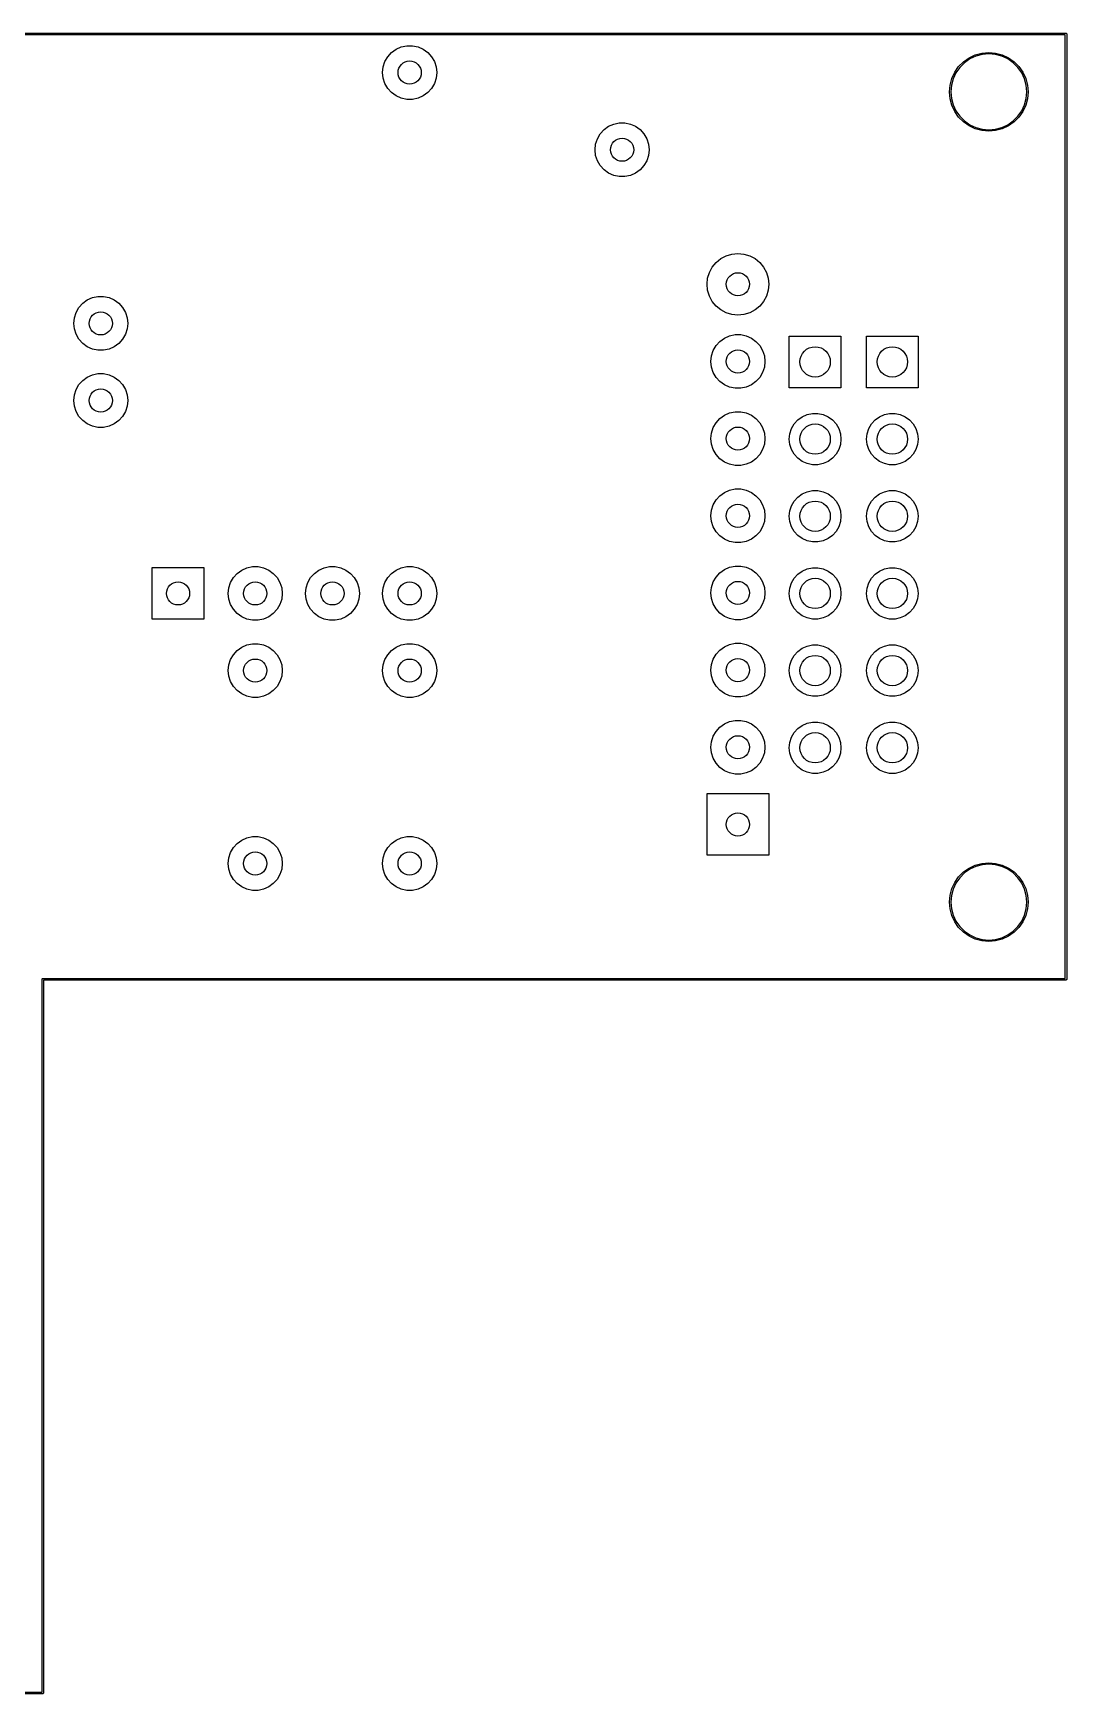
# Model space of a CAD drawing. Extents: x 118.1 to 188.6, y -116.2 to -61.6.
# Drawn here: x 154.6 to 188.6, y -116.2 to -61.6 of the extents above; entities that cross this region are included whole.
import ezdxf

# ---------------------------------------------------------------- set-up
doc = ezdxf.new("R2010")
doc.units = 0
doc.layers.add('BLACK', color=7, linetype='CONTINUOUS')

msp = doc.modelspace()

# ---------------------------------------------------------------- linework, layer by layer
at = {"layer": 'BLACK', "linetype": 'CONTINUOUS'}
for p, q in [((118.1075, -61.57), (188.5925, -61.57)), ((188.5675, -61.62), (118.1325, -61.62)), ((188.5675, -92.685), (188.5675, -61.62)), ((188.5925, -61.57), (188.602067, -61.571903)), ((188.602067, -61.571903), (188.615597, -61.585433)), ((188.615597, -61.585433), (188.6175, -61.595)), ((188.6175, -61.595), (188.6175, -92.71)), ((166.283284, -62.342459), (166.407643, -62.204344)), ((166.407643, -62.204344), (166.558, -62.095103)), ((166.558, -62.095103), (166.727784, -62.019511)), ((166.727784, -62.019511), (166.909574, -61.98087)), ((166.909574, -61.98087), (167.095426, -61.98087)), ((167.095426, -61.98087), (167.277216, -62.019511)), ((167.277216, -62.019511), (167.447, -62.095103)), ((167.447, -62.095103), (167.597357, -62.204344)), ((167.597357, -62.204344), (167.721716, -62.342459)), ((185.405, -62.378497), (185.609584, -62.283098)), ((185.609584, -62.283098), (185.827626, -62.224674)), ((185.835482, -62.269231), (185.625058, -62.325614)), ((185.827626, -62.224674), (186.0525, -62.205)), ((186.0525, -62.250244), (185.835482, -62.269231)), ((186.0525, -62.205), (186.277374, -62.224674)), ((186.269518, -62.269231), (186.0525, -62.250244)), ((186.479942, -62.325614), (186.269518, -62.269231)), ((186.277374, -62.224674), (186.495416, -62.283098)), ((186.495416, -62.283098), (186.7, -62.378497)), ((166.1135, -62.865), (166.132927, -62.680167)), ((166.132927, -62.680167), (166.190358, -62.503411)), ((166.190358, -62.503411), (166.283284, -62.342459)), ((167.721716, -62.342459), (167.814642, -62.503411)), ((167.814642, -62.503411), (167.872073, -62.680167)), ((167.872073, -62.680167), (167.8915, -62.865)), ((184.835598, -63.057084), (184.930997, -62.8525)), ((184.930997, -62.8525), (185.060472, -62.66759)), ((185.095131, -62.696672), (184.97018, -62.875122)), ((185.060472, -62.66759), (185.22009, -62.507972)), ((185.249172, -62.542631), (185.095131, -62.696672)), ((185.22009, -62.507972), (185.405, -62.378497)), ((185.427622, -62.41768), (185.249172, -62.542631)), ((185.625058, -62.325614), (185.427622, -62.41768)), ((186.677378, -62.41768), (186.479942, -62.325614)), ((186.855828, -62.542631), (186.677378, -62.41768)), ((186.7, -62.378497), (186.88491, -62.507972)), ((187.009869, -62.696672), (186.855828, -62.542631)), ((186.88491, -62.507972), (187.044528, -62.66759)), ((187.13482, -62.875122), (187.009869, -62.696672)), ((187.044528, -62.66759), (187.174003, -62.8525)), ((187.174003, -62.8525), (187.269402, -63.057084)), ((166.132927, -63.049833), (166.1135, -62.865)), ((166.190358, -63.226589), (166.132927, -63.049833)), ((166.283284, -63.387541), (166.190358, -63.226589)), ((166.407643, -63.525656), (166.283284, -63.387541)), ((167.721716, -63.387541), (167.597357, -63.525656)), ((167.814642, -63.226589), (167.721716, -63.387541)), ((167.872073, -63.049833), (167.814642, -63.226589)), ((167.8915, -62.865), (167.872073, -63.049833)), ((184.7575, -63.5), (184.777174, -63.275126)), ((184.777174, -63.275126), (184.835598, -63.057084)), ((184.821731, -63.282982), (184.802744, -63.5)), ((184.878114, -63.072558), (184.821731, -63.282982)), ((184.97018, -62.875122), (184.878114, -63.072558)), ((187.226886, -63.072558), (187.13482, -62.875122)), ((187.283269, -63.282982), (187.226886, -63.072558)), ((187.269402, -63.057084), (187.327826, -63.275126)), ((187.302256, -63.5), (187.283269, -63.282982)), ((187.327826, -63.275126), (187.3475, -63.5)), ((166.558, -63.634897), (166.407643, -63.525656)), ((166.727784, -63.710489), (166.558, -63.634897)), ((166.909574, -63.74913), (166.727784, -63.710489)), ((167.095426, -63.74913), (166.909574, -63.74913)), ((167.277216, -63.710489), (167.095426, -63.74913)), ((167.447, -63.634897), (167.277216, -63.710489)), ((167.597357, -63.525656), (167.447, -63.634897)), ((184.777174, -63.724874), (184.7575, -63.5)), ((184.835598, -63.942916), (184.777174, -63.724874)), ((184.802744, -63.5), (184.821731, -63.717018)), ((184.821731, -63.717018), (184.878114, -63.927442)), ((184.930997, -64.1475), (184.835598, -63.942916)), ((184.878114, -63.927442), (184.97018, -64.124878)), ((187.13482, -64.124878), (187.226886, -63.927442)), ((187.269402, -63.942916), (187.174003, -64.1475)), ((187.226886, -63.927442), (187.283269, -63.717018)), ((187.327826, -63.724874), (187.269402, -63.942916)), ((187.283269, -63.717018), (187.302256, -63.5)), ((187.3475, -63.5), (187.327826, -63.724874)), ((185.060472, -64.33241), (184.930997, -64.1475)), ((184.97018, -64.124878), (185.095131, -64.303328)), ((185.22009, -64.492028), (185.060472, -64.33241)), ((185.095131, -64.303328), (185.249172, -64.457369)), ((185.405, -64.621503), (185.22009, -64.492028)), ((185.249172, -64.457369), (185.427622, -64.58232)), ((186.677378, -64.58232), (186.855828, -64.457369)), ((186.88491, -64.492028), (186.7, -64.621503)), ((186.855828, -64.457369), (187.009869, -64.303328)), ((187.044528, -64.33241), (186.88491, -64.492028)), ((187.009869, -64.303328), (187.13482, -64.124878)), ((187.174003, -64.1475), (187.044528, -64.33241)), ((173.120427, -65.220167), (173.177858, -65.043411)), ((173.177858, -65.043411), (173.270784, -64.882459)), ((173.270784, -64.882459), (173.395143, -64.744344)), ((173.395143, -64.744344), (173.5455, -64.635103)), ((173.5455, -64.635103), (173.715284, -64.559511)), ((173.715284, -64.559511), (173.897074, -64.52087)), ((173.897074, -64.52087), (174.082926, -64.52087)), ((174.082926, -64.52087), (174.264716, -64.559511)), ((174.264716, -64.559511), (174.4345, -64.635103)), ((174.4345, -64.635103), (174.584857, -64.744344)), ((174.584857, -64.744344), (174.709216, -64.882459)), ((174.709216, -64.882459), (174.802142, -65.043411)), ((174.802142, -65.043411), (174.859573, -65.220167)), ((185.609584, -64.716902), (185.405, -64.621503)), ((185.427622, -64.58232), (185.625058, -64.674386)), ((185.827626, -64.775326), (185.609584, -64.716902)), ((185.625058, -64.674386), (185.835482, -64.730769)), ((186.0525, -64.795), (185.827626, -64.775326)), ((185.835482, -64.730769), (186.0525, -64.749756)), ((186.0525, -64.749756), (186.269518, -64.730769)), ((186.277374, -64.775326), (186.0525, -64.795)), ((186.269518, -64.730769), (186.479942, -64.674386)), ((186.495416, -64.716902), (186.277374, -64.775326)), ((186.479942, -64.674386), (186.677378, -64.58232)), ((186.7, -64.621503), (186.495416, -64.716902)), ((173.101, -65.405), (173.120427, -65.220167)), ((173.120427, -65.589833), (173.101, -65.405)), ((173.177858, -65.766589), (173.120427, -65.589833)), ((174.859573, -65.589833), (174.802142, -65.766589)), ((174.859573, -65.220167), (174.879, -65.405)), ((174.879, -65.405), (174.859573, -65.589833)), ((173.270784, -65.927541), (173.177858, -65.766589)), ((173.395143, -66.065656), (173.270784, -65.927541)), ((173.5455, -66.174897), (173.395143, -66.065656)), ((174.584857, -66.065656), (174.4345, -66.174897)), ((174.709216, -65.927541), (174.584857, -66.065656)), ((174.802142, -65.766589), (174.709216, -65.927541)), ((173.715284, -66.250489), (173.5455, -66.174897)), ((173.897074, -66.28913), (173.715284, -66.250489)), ((174.082926, -66.28913), (173.897074, -66.28913)), ((174.264716, -66.250489), (174.082926, -66.28913)), ((174.4345, -66.174897), (174.264716, -66.250489)), ((177.411194, -68.896338), (177.601788, -68.838522)), ((177.601788, -68.838522), (177.8, -68.819)), ((177.8, -68.819), (177.998212, -68.838522)), ((177.998212, -68.838522), (178.188806, -68.896338)), ((176.861338, -69.446194), (176.955227, -69.270541)), ((176.955227, -69.270541), (177.08158, -69.11658)), ((177.08158, -69.11658), (177.235541, -68.990227)), ((177.235541, -68.990227), (177.411194, -68.896338)), ((178.188806, -68.896338), (178.364459, -68.990227)), ((178.364459, -68.990227), (178.51842, -69.11658)), ((178.51842, -69.11658), (178.644773, -69.270541)), ((178.644773, -69.270541), (178.738662, -69.446194)), ((176.784, -69.835), (176.803522, -69.636788)), ((176.803522, -70.033212), (176.784, -69.835)), ((176.803522, -69.636788), (176.861338, -69.446194)), ((178.738662, -69.446194), (178.796478, -69.636788)), ((178.796478, -69.636788), (178.816, -69.835)), ((178.816, -69.835), (178.796478, -70.033212)), ((156.123284, -70.597459), (156.247643, -70.459344)), ((156.247643, -70.459344), (156.398, -70.350103)), ((156.398, -70.350103), (156.567784, -70.274511)), ((156.567784, -70.274511), (156.749574, -70.23587)), ((156.749574, -70.23587), (156.935426, -70.23587)), ((156.935426, -70.23587), (157.117216, -70.274511)), ((157.117216, -70.274511), (157.287, -70.350103)), ((157.287, -70.350103), (157.437357, -70.459344)), ((157.437357, -70.459344), (157.561716, -70.597459)), ((176.861338, -70.223806), (176.803522, -70.033212)), ((176.955227, -70.399459), (176.861338, -70.223806)), ((177.08158, -70.55342), (176.955227, -70.399459)), ((178.644773, -70.399459), (178.51842, -70.55342)), ((178.738662, -70.223806), (178.644773, -70.399459)), ((178.796478, -70.033212), (178.738662, -70.223806)), ((155.9535, -71.12), (155.972927, -70.935167)), ((155.972927, -70.935167), (156.030358, -70.758411)), ((156.030358, -70.758411), (156.123284, -70.597459)), ((157.561716, -70.597459), (157.654642, -70.758411)), ((157.654642, -70.758411), (157.712073, -70.935167)), ((157.712073, -70.935167), (157.7315, -71.12)), ((177.235541, -70.679773), (177.08158, -70.55342)), ((177.411194, -70.773662), (177.235541, -70.679773)), ((177.601788, -70.831478), (177.411194, -70.773662)), ((177.8, -70.851), (177.601788, -70.831478)), ((177.998212, -70.831478), (177.8, -70.851)), ((178.188806, -70.773662), (177.998212, -70.831478)), ((178.364459, -70.679773), (178.188806, -70.773662)), ((178.51842, -70.55342), (178.364459, -70.679773)), ((155.972927, -71.304833), (155.9535, -71.12)), ((156.030358, -71.481589), (155.972927, -71.304833)), ((156.123284, -71.642541), (156.030358, -71.481589)), ((157.654642, -71.481589), (157.561716, -71.642541)), ((157.712073, -71.304833), (157.654642, -71.481589)), ((157.7315, -71.12), (157.712073, -71.304833)), ((177.3555, -71.605103), (177.525284, -71.529511)), ((177.525284, -71.529511), (177.707074, -71.49087)), ((177.707074, -71.49087), (177.892926, -71.49087)), ((177.892926, -71.49087), (178.074716, -71.529511)), ((178.074716, -71.529511), (178.2445, -71.605103)), ((179.49, -73.24), (179.49, -71.54)), ((179.49, -71.54), (181.19, -71.54)), ((181.19, -71.54), (181.19, -73.24)), ((182.03, -73.24), (182.03, -71.54)), ((182.03, -71.54), (183.73, -71.54)), ((183.73, -71.54), (183.73, -73.24)), ((156.247643, -71.780656), (156.123284, -71.642541)), ((156.398, -71.889897), (156.247643, -71.780656)), ((156.567784, -71.965489), (156.398, -71.889897)), ((156.749574, -72.00413), (156.567784, -71.965489)), ((156.935426, -72.00413), (156.749574, -72.00413)), ((157.117216, -71.965489), (156.935426, -72.00413)), ((157.287, -71.889897), (157.117216, -71.965489)), ((157.437357, -71.780656), (157.287, -71.889897)), ((157.561716, -71.642541), (157.437357, -71.780656)), ((176.930427, -72.190167), (176.987858, -72.013411)), ((176.987858, -72.013411), (177.080784, -71.852459)), ((177.080784, -71.852459), (177.205143, -71.714344)), ((177.205143, -71.714344), (177.3555, -71.605103)), ((178.2445, -71.605103), (178.394857, -71.714344)), ((178.394857, -71.714344), (178.519216, -71.852459)), ((178.519216, -71.852459), (178.612142, -72.013411)), ((178.612142, -72.013411), (178.669573, -72.190167)), ((176.911, -72.375), (176.930427, -72.190167)), ((176.930427, -72.559833), (176.911, -72.375)), ((176.987858, -72.736589), (176.930427, -72.559833)), ((178.669573, -72.559833), (178.612142, -72.736589)), ((178.669573, -72.190167), (178.689, -72.375)), ((178.689, -72.375), (178.669573, -72.559833)), ((156.030358, -73.298411), (156.123284, -73.137459)), ((156.123284, -73.137459), (156.247643, -72.999344)), ((156.247643, -72.999344), (156.398, -72.890103)), ((156.398, -72.890103), (156.567784, -72.814511)), ((156.567784, -72.814511), (156.749574, -72.77587)), ((156.749574, -72.77587), (156.935426, -72.77587)), ((156.935426, -72.77587), (157.117216, -72.814511)), ((157.117216, -72.814511), (157.287, -72.890103)), ((157.287, -72.890103), (157.437357, -72.999344)), ((157.437357, -72.999344), (157.561716, -73.137459)), ((157.561716, -73.137459), (157.654642, -73.298411)), ((177.080784, -72.897541), (176.987858, -72.736589)), ((177.205143, -73.035656), (177.080784, -72.897541)), ((177.3555, -73.144897), (177.205143, -73.035656)), ((177.525284, -73.220489), (177.3555, -73.144897)), ((177.707074, -73.25913), (177.525284, -73.220489)), ((178.074716, -73.220489), (177.892926, -73.25913)), ((178.2445, -73.144897), (178.074716, -73.220489)), ((178.394857, -73.035656), (178.2445, -73.144897)), ((178.519216, -72.897541), (178.394857, -73.035656)), ((178.612142, -72.736589), (178.519216, -72.897541)), ((181.19, -73.24), (179.49, -73.24)), ((183.73, -73.24), (182.03, -73.24)), ((155.9535, -73.66), (155.972927, -73.475167)), ((155.972927, -73.844833), (155.9535, -73.66)), ((155.972927, -73.475167), (156.030358, -73.298411)), ((157.654642, -73.298411), (157.712073, -73.475167)), ((157.712073, -73.475167), (157.7315, -73.66)), ((157.7315, -73.66), (157.712073, -73.844833)), ((177.892926, -73.25913), (177.707074, -73.25913)), ((156.030358, -74.021589), (155.972927, -73.844833)), ((156.123284, -74.182541), (156.030358, -74.021589)), ((156.247643, -74.320656), (156.123284, -74.182541)), ((156.398, -74.429897), (156.247643, -74.320656)), ((157.437357, -74.320656), (157.287, -74.429897)), ((157.561716, -74.182541), (157.437357, -74.320656)), ((157.654642, -74.021589), (157.561716, -74.182541)), ((157.712073, -73.844833), (157.654642, -74.021589)), ((177.080784, -74.392459), (177.205143, -74.254344)), ((177.205143, -74.254344), (177.3555, -74.145103)), ((177.3555, -74.145103), (177.525284, -74.069511)), ((177.525284, -74.069511), (177.707074, -74.03087)), ((177.707074, -74.03087), (177.892926, -74.03087)), ((177.892926, -74.03087), (178.074716, -74.069511)), ((178.074716, -74.069511), (178.2445, -74.145103)), ((178.2445, -74.145103), (178.394857, -74.254344)), ((178.394857, -74.254344), (178.519216, -74.392459)), ((179.652336, -74.430383), (179.771239, -74.298327)), ((179.771239, -74.298327), (179.915, -74.193878)), ((179.915, -74.193878), (180.077336, -74.121602)), ((180.077336, -74.121602), (180.251151, -74.084656)), ((180.251151, -74.084656), (180.428849, -74.084656)), ((180.428849, -74.084656), (180.602664, -74.121602)), ((180.602664, -74.121602), (180.765, -74.193878)), ((180.765, -74.193878), (180.908761, -74.298327)), ((180.908761, -74.298327), (181.027664, -74.430383)), ((182.192336, -74.430383), (182.311239, -74.298327)), ((182.311239, -74.298327), (182.455, -74.193878)), ((182.455, -74.193878), (182.617336, -74.121602)), ((182.617336, -74.121602), (182.791151, -74.084656)), ((182.791151, -74.084656), (182.968849, -74.084656)), ((182.968849, -74.084656), (183.142664, -74.121602)), ((183.142664, -74.121602), (183.305, -74.193878)), ((183.305, -74.193878), (183.448761, -74.298327)), ((183.448761, -74.298327), (183.567664, -74.430383)), ((156.567784, -74.505489), (156.398, -74.429897)), ((156.749574, -74.54413), (156.567784, -74.505489)), ((156.935426, -74.54413), (156.749574, -74.54413)), ((157.117216, -74.505489), (156.935426, -74.54413)), ((157.287, -74.429897), (157.117216, -74.505489)), ((176.911, -74.915), (176.930427, -74.730167)), ((176.930427, -74.730167), (176.987858, -74.553411)), ((176.987858, -74.553411), (177.080784, -74.392459)), ((178.519216, -74.392459), (178.612142, -74.553411)), ((178.612142, -74.553411), (178.669573, -74.730167)), ((178.669573, -74.730167), (178.689, -74.915)), ((179.49, -74.93), (179.508575, -74.753275)), ((179.508575, -74.753275), (179.563486, -74.584274)), ((179.563486, -74.584274), (179.652336, -74.430383)), ((181.027664, -74.430383), (181.116514, -74.584274)), ((181.116514, -74.584274), (181.171425, -74.753275)), ((181.171425, -74.753275), (181.19, -74.93)), ((182.03, -74.93), (182.048575, -74.753275)), ((182.048575, -74.753275), (182.103486, -74.584274)), ((182.103486, -74.584274), (182.192336, -74.430383)), ((183.567664, -74.430383), (183.656514, -74.584274)), ((183.656514, -74.584274), (183.711425, -74.753275)), ((183.711425, -74.753275), (183.73, -74.93)), ((176.930427, -75.099833), (176.911, -74.915)), ((176.987858, -75.276589), (176.930427, -75.099833)), ((177.080784, -75.437541), (176.987858, -75.276589)), ((178.612142, -75.276589), (178.519216, -75.437541)), ((178.669573, -75.099833), (178.612142, -75.276589)), ((178.689, -74.915), (178.669573, -75.099833)), ((179.508575, -75.106725), (179.49, -74.93)), ((179.563486, -75.275726), (179.508575, -75.106725)), ((179.652336, -75.429617), (179.563486, -75.275726)), ((179.771239, -75.561673), (179.652336, -75.429617)), ((181.027664, -75.429617), (180.908761, -75.561673)), ((181.116514, -75.275726), (181.027664, -75.429617)), ((181.171425, -75.106725), (181.116514, -75.275726)), ((181.19, -74.93), (181.171425, -75.106725)), ((182.048575, -75.106725), (182.03, -74.93)), ((182.103486, -75.275726), (182.048575, -75.106725)), ((182.192336, -75.429617), (182.103486, -75.275726)), ((182.311239, -75.561673), (182.192336, -75.429617)), ((183.567664, -75.429617), (183.448761, -75.561673)), ((183.656514, -75.275726), (183.567664, -75.429617)), ((183.711425, -75.106725), (183.656514, -75.275726)), ((183.73, -74.93), (183.711425, -75.106725)), ((177.205143, -75.575656), (177.080784, -75.437541)), ((177.3555, -75.684897), (177.205143, -75.575656)), ((177.525284, -75.760489), (177.3555, -75.684897)), ((177.707074, -75.79913), (177.525284, -75.760489)), ((177.892926, -75.79913), (177.707074, -75.79913)), ((178.074716, -75.760489), (177.892926, -75.79913)), ((178.2445, -75.684897), (178.074716, -75.760489)), ((178.394857, -75.575656), (178.2445, -75.684897)), ((178.519216, -75.437541), (178.394857, -75.575656)), ((179.915, -75.666122), (179.771239, -75.561673)), ((180.077336, -75.738398), (179.915, -75.666122)), ((180.251151, -75.775344), (180.077336, -75.738398)), ((180.428849, -75.775344), (180.251151, -75.775344)), ((180.602664, -75.738398), (180.428849, -75.775344)), ((180.765, -75.666122), (180.602664, -75.738398)), ((180.908761, -75.561673), (180.765, -75.666122)), ((182.455, -75.666122), (182.311239, -75.561673)), ((182.617336, -75.738398), (182.455, -75.666122)), ((182.791151, -75.775344), (182.617336, -75.738398)), ((182.968849, -75.775344), (182.791151, -75.775344)), ((183.142664, -75.738398), (182.968849, -75.775344)), ((183.305, -75.666122), (183.142664, -75.738398)), ((183.448761, -75.561673), (183.305, -75.666122)), ((176.987858, -77.093411), (177.080784, -76.932459)), ((177.080784, -76.932459), (177.205143, -76.794344)), ((177.205143, -76.794344), (177.3555, -76.685103)), ((177.3555, -76.685103), (177.525284, -76.609511)), ((177.525284, -76.609511), (177.707074, -76.57087)), ((177.707074, -76.57087), (177.892926, -76.57087)), ((177.892926, -76.57087), (178.074716, -76.609511)), ((178.074716, -76.609511), (178.2445, -76.685103)), ((178.2445, -76.685103), (178.394857, -76.794344)), ((178.394857, -76.794344), (178.519216, -76.932459)), ((178.519216, -76.932459), (178.612142, -77.093411)), ((179.563486, -77.124274), (179.652336, -76.970383)), ((179.652336, -76.970383), (179.771239, -76.838327)), ((179.771239, -76.838327), (179.915, -76.733878)), ((179.915, -76.733878), (180.077336, -76.661602)), ((180.077336, -76.661602), (180.251151, -76.624656)), ((180.251151, -76.624656), (180.428849, -76.624656)), ((180.428849, -76.624656), (180.602664, -76.661602)), ((180.602664, -76.661602), (180.765, -76.733878)), ((180.765, -76.733878), (180.908761, -76.838327)), ((180.908761, -76.838327), (181.027664, -76.970383)), ((181.027664, -76.970383), (181.116514, -77.124274)), ((182.103486, -77.124274), (182.192336, -76.970383)), ((182.192336, -76.970383), (182.311239, -76.838327)), ((182.311239, -76.838327), (182.455, -76.733878)), ((182.455, -76.733878), (182.617336, -76.661602)), ((182.617336, -76.661602), (182.791151, -76.624656)), ((182.791151, -76.624656), (182.968849, -76.624656)), ((182.968849, -76.624656), (183.142664, -76.661602)), ((183.142664, -76.661602), (183.305, -76.733878)), ((183.305, -76.733878), (183.448761, -76.838327)), ((183.448761, -76.838327), (183.567664, -76.970383)), ((183.567664, -76.970383), (183.656514, -77.124274)), ((176.911, -77.455), (176.930427, -77.270167)), ((176.930427, -77.639833), (176.911, -77.455)), ((176.930427, -77.270167), (176.987858, -77.093411)), ((178.612142, -77.093411), (178.669573, -77.270167)), ((178.669573, -77.270167), (178.689, -77.455)), ((178.689, -77.455), (178.669573, -77.639833)), ((179.49, -77.47), (179.508575, -77.293275)), ((179.508575, -77.646725), (179.49, -77.47)), ((179.508575, -77.293275), (179.563486, -77.124274)), ((181.116514, -77.124274), (181.171425, -77.293275)), ((181.171425, -77.293275), (181.19, -77.47)), ((181.19, -77.47), (181.171425, -77.646725)), ((182.03, -77.47), (182.048575, -77.293275)), ((182.048575, -77.646725), (182.03, -77.47)), ((182.048575, -77.293275), (182.103486, -77.124274)), ((183.656514, -77.124274), (183.711425, -77.293275)), ((183.711425, -77.293275), (183.73, -77.47)), ((183.73, -77.47), (183.711425, -77.646725)), ((176.987858, -77.816589), (176.930427, -77.639833)), ((177.080784, -77.977541), (176.987858, -77.816589)), ((177.205143, -78.115656), (177.080784, -77.977541)), ((177.3555, -78.224897), (177.205143, -78.115656)), ((178.394857, -78.115656), (178.2445, -78.224897)), ((178.519216, -77.977541), (178.394857, -78.115656)), ((178.612142, -77.816589), (178.519216, -77.977541)), ((178.669573, -77.639833), (178.612142, -77.816589)), ((179.563486, -77.815726), (179.508575, -77.646725)), ((179.652336, -77.969617), (179.563486, -77.815726)), ((179.771239, -78.101673), (179.652336, -77.969617)), ((179.915, -78.206122), (179.771239, -78.101673)), ((180.908761, -78.101673), (180.765, -78.206122)), ((181.027664, -77.969617), (180.908761, -78.101673)), ((181.116514, -77.815726), (181.027664, -77.969617)), ((181.171425, -77.646725), (181.116514, -77.815726)), ((182.103486, -77.815726), (182.048575, -77.646725)), ((182.192336, -77.969617), (182.103486, -77.815726)), ((182.311239, -78.101673), (182.192336, -77.969617)), ((182.455, -78.206122), (182.311239, -78.101673)), ((183.448761, -78.101673), (183.305, -78.206122)), ((183.567664, -77.969617), (183.448761, -78.101673)), ((183.656514, -77.815726), (183.567664, -77.969617)), ((183.711425, -77.646725), (183.656514, -77.815726)), ((177.525284, -78.300489), (177.3555, -78.224897)), ((177.707074, -78.33913), (177.525284, -78.300489)), ((177.892926, -78.33913), (177.707074, -78.33913)), ((178.074716, -78.300489), (177.892926, -78.33913)), ((178.2445, -78.224897), (178.074716, -78.300489)), ((180.077336, -78.278398), (179.915, -78.206122)), ((180.251151, -78.315344), (180.077336, -78.278398)), ((180.428849, -78.315344), (180.251151, -78.315344)), ((180.602664, -78.278398), (180.428849, -78.315344)), ((180.765, -78.206122), (180.602664, -78.278398)), ((182.617336, -78.278398), (182.455, -78.206122)), ((182.791151, -78.315344), (182.617336, -78.278398)), ((182.968849, -78.315344), (182.791151, -78.315344)), ((183.142664, -78.278398), (182.968849, -78.315344)), ((183.305, -78.206122), (183.142664, -78.278398)), ((158.5325, -80.86), (158.5325, -79.16)), ((158.5325, -79.16), (160.2325, -79.16)), ((160.2325, -79.16), (160.2325, -80.86)), ((161.327643, -79.349344), (161.478, -79.240103)), ((161.478, -79.240103), (161.647784, -79.164511)), ((161.647784, -79.164511), (161.829574, -79.12587)), ((161.829574, -79.12587), (162.015426, -79.12587)), ((162.015426, -79.12587), (162.197216, -79.164511)), ((162.197216, -79.164511), (162.367, -79.240103)), ((162.367, -79.240103), (162.517357, -79.349344)), ((163.867643, -79.349344), (164.018, -79.240103)), ((164.018, -79.240103), (164.187784, -79.164511)), ((164.187784, -79.164511), (164.369574, -79.12587)), ((164.369574, -79.12587), (164.555426, -79.12587)), ((164.555426, -79.12587), (164.737216, -79.164511)), ((164.737216, -79.164511), (164.907, -79.240103)), ((164.907, -79.240103), (165.057357, -79.349344)), ((166.407643, -79.349344), (166.558, -79.240103)), ((166.558, -79.240103), (166.727784, -79.164511)), ((166.727784, -79.164511), (166.909574, -79.12587)), ((166.909574, -79.12587), (167.095426, -79.12587)), ((167.095426, -79.12587), (167.277216, -79.164511)), ((167.277216, -79.164511), (167.447, -79.240103)), ((167.447, -79.240103), (167.597357, -79.349344)), ((177.205143, -79.334344), (177.3555, -79.225103)), ((177.3555, -79.225103), (177.525284, -79.149511)), ((177.525284, -79.149511), (177.707074, -79.11087)), ((177.707074, -79.11087), (177.892926, -79.11087)), ((177.892926, -79.11087), (178.074716, -79.149511)), ((178.074716, -79.149511), (178.2445, -79.225103)), ((178.2445, -79.225103), (178.394857, -79.334344)), ((179.915, -79.273878), (180.077336, -79.201602)), ((180.077336, -79.201602), (180.251151, -79.164656)), ((180.251151, -79.164656), (180.428849, -79.164656)), ((180.428849, -79.164656), (180.602664, -79.201602)), ((180.602664, -79.201602), (180.765, -79.273878)), ((182.455, -79.273878), (182.617336, -79.201602)), ((182.617336, -79.201602), (182.791151, -79.164656)), ((182.791151, -79.164656), (182.968849, -79.164656)), ((182.968849, -79.164656), (183.142664, -79.201602)), ((183.142664, -79.201602), (183.305, -79.273878)), ((161.052927, -79.825167), (161.110358, -79.648411)), ((161.110358, -79.648411), (161.203284, -79.487459)), ((161.203284, -79.487459), (161.327643, -79.349344)), ((162.517357, -79.349344), (162.641716, -79.487459)), ((162.641716, -79.487459), (162.734642, -79.648411)), ((162.734642, -79.648411), (162.792073, -79.825167)), ((163.592927, -79.825167), (163.650358, -79.648411)), ((163.650358, -79.648411), (163.743284, -79.487459)), ((163.743284, -79.487459), (163.867643, -79.349344)), ((165.057357, -79.349344), (165.181716, -79.487459)), ((165.181716, -79.487459), (165.274642, -79.648411)), ((165.274642, -79.648411), (165.332073, -79.825167)), ((166.132927, -79.825167), (166.190358, -79.648411)), ((166.190358, -79.648411), (166.283284, -79.487459)), ((166.283284, -79.487459), (166.407643, -79.349344)), ((167.597357, -79.349344), (167.721716, -79.487459)), ((167.721716, -79.487459), (167.814642, -79.648411)), ((167.814642, -79.648411), (167.872073, -79.825167)), ((176.930427, -79.810167), (176.987858, -79.633411)), ((176.987858, -79.633411), (177.080784, -79.472459)), ((177.080784, -79.472459), (177.205143, -79.334344)), ((178.394857, -79.334344), (178.519216, -79.472459)), ((178.519216, -79.472459), (178.612142, -79.633411)), ((178.612142, -79.633411), (178.669573, -79.810167)), ((179.508575, -79.833275), (179.563486, -79.664274)), ((179.563486, -79.664274), (179.652336, -79.510383)), ((179.652336, -79.510383), (179.771239, -79.378327)), ((179.771239, -79.378327), (179.915, -79.273878)), ((180.765, -79.273878), (180.908761, -79.378327)), ((180.908761, -79.378327), (181.027664, -79.510383)), ((181.027664, -79.510383), (181.116514, -79.664274)), ((181.116514, -79.664274), (181.171425, -79.833275)), ((182.048575, -79.833275), (182.103486, -79.664274)), ((182.103486, -79.664274), (182.192336, -79.510383)), ((182.192336, -79.510383), (182.311239, -79.378327)), ((182.311239, -79.378327), (182.455, -79.273878)), ((183.305, -79.273878), (183.448761, -79.378327)), ((183.448761, -79.378327), (183.567664, -79.510383)), ((183.567664, -79.510383), (183.656514, -79.664274)), ((183.656514, -79.664274), (183.711425, -79.833275)), ((161.0335, -80.01), (161.052927, -79.825167)), ((161.052927, -80.194833), (161.0335, -80.01)), ((161.110358, -80.371589), (161.052927, -80.194833)), ((162.792073, -80.194833), (162.734642, -80.371589)), ((162.792073, -79.825167), (162.8115, -80.01)), ((162.8115, -80.01), (162.792073, -80.194833)), ((163.5735, -80.01), (163.592927, -79.825167)), ((163.592927, -80.194833), (163.5735, -80.01)), ((163.650358, -80.371589), (163.592927, -80.194833)), ((165.332073, -80.194833), (165.274642, -80.371589)), ((165.332073, -79.825167), (165.3515, -80.01)), ((165.3515, -80.01), (165.332073, -80.194833)), ((166.1135, -80.01), (166.132927, -79.825167)), ((166.132927, -80.194833), (166.1135, -80.01)), ((166.190358, -80.371589), (166.132927, -80.194833)), ((167.872073, -80.194833), (167.814642, -80.371589)), ((167.872073, -79.825167), (167.8915, -80.01)), ((167.8915, -80.01), (167.872073, -80.194833)), ((176.911, -79.995), (176.930427, -79.810167)), ((176.930427, -80.179833), (176.911, -79.995)), ((176.987858, -80.356589), (176.930427, -80.179833)), ((178.669573, -80.179833), (178.612142, -80.356589)), ((178.669573, -79.810167), (178.689, -79.995)), ((178.689, -79.995), (178.669573, -80.179833)), ((179.49, -80.01), (179.508575, -79.833275)), ((179.508575, -80.186725), (179.49, -80.01)), ((179.563486, -80.355726), (179.508575, -80.186725)), ((181.171425, -80.186725), (181.116514, -80.355726)), ((181.171425, -79.833275), (181.19, -80.01)), ((181.19, -80.01), (181.171425, -80.186725)), ((182.03, -80.01), (182.048575, -79.833275)), ((182.048575, -80.186725), (182.03, -80.01)), ((182.103486, -80.355726), (182.048575, -80.186725)), ((183.711425, -80.186725), (183.656514, -80.355726)), ((183.711425, -79.833275), (183.73, -80.01)), ((183.73, -80.01), (183.711425, -80.186725)), ((160.2325, -80.86), (158.5325, -80.86)), ((161.203284, -80.532541), (161.110358, -80.371589)), ((161.327643, -80.670656), (161.203284, -80.532541)), ((161.478, -80.779897), (161.327643, -80.670656)), ((161.647784, -80.855489), (161.478, -80.779897)), ((161.829574, -80.89413), (161.647784, -80.855489)), ((162.015426, -80.89413), (161.829574, -80.89413)), ((162.197216, -80.855489), (162.015426, -80.89413)), ((162.367, -80.779897), (162.197216, -80.855489)), ((162.517357, -80.670656), (162.367, -80.779897)), ((162.641716, -80.532541), (162.517357, -80.670656)), ((162.734642, -80.371589), (162.641716, -80.532541)), ((163.743284, -80.532541), (163.650358, -80.371589)), ((163.867643, -80.670656), (163.743284, -80.532541)), ((164.018, -80.779897), (163.867643, -80.670656)), ((164.187784, -80.855489), (164.018, -80.779897)), ((164.369574, -80.89413), (164.187784, -80.855489)), ((164.555426, -80.89413), (164.369574, -80.89413)), ((164.737216, -80.855489), (164.555426, -80.89413)), ((164.907, -80.779897), (164.737216, -80.855489)), ((165.057357, -80.670656), (164.907, -80.779897)), ((165.181716, -80.532541), (165.057357, -80.670656)), ((165.274642, -80.371589), (165.181716, -80.532541)), ((166.283284, -80.532541), (166.190358, -80.371589)), ((166.407643, -80.670656), (166.283284, -80.532541)), ((166.558, -80.779897), (166.407643, -80.670656)), ((166.727784, -80.855489), (166.558, -80.779897)), ((166.909574, -80.89413), (166.727784, -80.855489)), ((167.095426, -80.89413), (166.909574, -80.89413)), ((167.277216, -80.855489), (167.095426, -80.89413)), ((167.447, -80.779897), (167.277216, -80.855489)), ((167.597357, -80.670656), (167.447, -80.779897)), ((167.721716, -80.532541), (167.597357, -80.670656)), ((167.814642, -80.371589), (167.721716, -80.532541)), ((177.080784, -80.517541), (176.987858, -80.356589)), ((177.205143, -80.655656), (177.080784, -80.517541)), ((177.3555, -80.764897), (177.205143, -80.655656)), ((177.525284, -80.840489), (177.3555, -80.764897)), ((177.707074, -80.87913), (177.525284, -80.840489)), ((177.892926, -80.87913), (177.707074, -80.87913)), ((178.074716, -80.840489), (177.892926, -80.87913)), ((178.2445, -80.764897), (178.074716, -80.840489)), ((178.394857, -80.655656), (178.2445, -80.764897)), ((178.519216, -80.517541), (178.394857, -80.655656)), ((178.612142, -80.356589), (178.519216, -80.517541)), ((179.652336, -80.509617), (179.563486, -80.355726)), ((179.771239, -80.641673), (179.652336, -80.509617)), ((179.915, -80.746122), (179.771239, -80.641673)), ((180.077336, -80.818398), (179.915, -80.746122)), ((180.251151, -80.855344), (180.077336, -80.818398)), ((180.428849, -80.855344), (180.251151, -80.855344)), ((180.602664, -80.818398), (180.428849, -80.855344)), ((180.765, -80.746122), (180.602664, -80.818398)), ((180.908761, -80.641673), (180.765, -80.746122)), ((181.027664, -80.509617), (180.908761, -80.641673)), ((181.116514, -80.355726), (181.027664, -80.509617)), ((182.192336, -80.509617), (182.103486, -80.355726)), ((182.311239, -80.641673), (182.192336, -80.509617)), ((182.455, -80.746122), (182.311239, -80.641673)), ((182.617336, -80.818398), (182.455, -80.746122)), ((182.791151, -80.855344), (182.617336, -80.818398)), ((182.968849, -80.855344), (182.791151, -80.855344)), ((183.142664, -80.818398), (182.968849, -80.855344)), ((183.305, -80.746122), (183.142664, -80.818398)), ((183.448761, -80.641673), (183.305, -80.746122)), ((183.567664, -80.509617), (183.448761, -80.641673)), ((183.656514, -80.355726), (183.567664, -80.509617)), ((161.203284, -82.027459), (161.327643, -81.889344)), ((161.327643, -81.889344), (161.478, -81.780103)), ((161.478, -81.780103), (161.647784, -81.704511)), ((161.647784, -81.704511), (161.829574, -81.66587)), ((161.829574, -81.66587), (162.015426, -81.66587)), ((162.015426, -81.66587), (162.197216, -81.704511)), ((162.197216, -81.704511), (162.367, -81.780103)), ((162.367, -81.780103), (162.517357, -81.889344)), ((162.517357, -81.889344), (162.641716, -82.027459)), ((166.283284, -82.027459), (166.407643, -81.889344)), ((166.407643, -81.889344), (166.558, -81.780103)), ((166.558, -81.780103), (166.727784, -81.704511)), ((166.727784, -81.704511), (166.909574, -81.66587)), ((166.909574, -81.66587), (167.095426, -81.66587)), ((167.095426, -81.66587), (167.277216, -81.704511)), ((167.277216, -81.704511), (167.447, -81.780103)), ((167.447, -81.780103), (167.597357, -81.889344)), ((167.597357, -81.889344), (167.721716, -82.027459)), ((177.080784, -82.012459), (177.205143, -81.874344)), ((177.205143, -81.874344), (177.3555, -81.765103)), ((177.3555, -81.765103), (177.525284, -81.689511)), ((177.525284, -81.689511), (177.707074, -81.65087)), ((177.707074, -81.65087), (177.892926, -81.65087)), ((177.892926, -81.65087), (178.074716, -81.689511)), ((178.074716, -81.689511), (178.2445, -81.765103)), ((178.2445, -81.765103), (178.394857, -81.874344)), ((178.394857, -81.874344), (178.519216, -82.012459)), ((179.652336, -82.050383), (179.771239, -81.918327)), ((179.771239, -81.918327), (179.915, -81.813878)), ((179.915, -81.813878), (180.077336, -81.741602)), ((180.077336, -81.741602), (180.251151, -81.704656)), ((180.251151, -81.704656), (180.428849, -81.704656)), ((180.428849, -81.704656), (180.602664, -81.741602)), ((180.602664, -81.741602), (180.765, -81.813878)), ((180.765, -81.813878), (180.908761, -81.918327)), ((180.908761, -81.918327), (181.027664, -82.050383)), ((182.192336, -82.050383), (182.311239, -81.918327)), ((182.311239, -81.918327), (182.455, -81.813878)), ((182.455, -81.813878), (182.617336, -81.741602)), ((182.617336, -81.741602), (182.791151, -81.704656)), ((182.791151, -81.704656), (182.968849, -81.704656)), ((182.968849, -81.704656), (183.142664, -81.741602)), ((183.142664, -81.741602), (183.305, -81.813878)), ((183.305, -81.813878), (183.448761, -81.918327)), ((183.448761, -81.918327), (183.567664, -82.050383)), ((161.0335, -82.55), (161.052927, -82.365167)), ((161.052927, -82.365167), (161.110358, -82.188411)), ((161.110358, -82.188411), (161.203284, -82.027459)), ((162.641716, -82.027459), (162.734642, -82.188411)), ((162.734642, -82.188411), (162.792073, -82.365167)), ((162.792073, -82.365167), (162.8115, -82.55)), ((166.1135, -82.55), (166.132927, -82.365167)), ((166.132927, -82.365167), (166.190358, -82.188411)), ((166.190358, -82.188411), (166.283284, -82.027459)), ((167.721716, -82.027459), (167.814642, -82.188411)), ((167.814642, -82.188411), (167.872073, -82.365167)), ((167.872073, -82.365167), (167.8915, -82.55)), ((176.911, -82.535), (176.930427, -82.350167)), ((176.930427, -82.719833), (176.911, -82.535)), ((176.930427, -82.350167), (176.987858, -82.173411)), ((176.987858, -82.173411), (177.080784, -82.012459)), ((178.519216, -82.012459), (178.612142, -82.173411)), ((178.612142, -82.173411), (178.669573, -82.350167)), ((178.669573, -82.350167), (178.689, -82.535)), ((178.689, -82.535), (178.669573, -82.719833)), ((179.49, -82.55), (179.508575, -82.373275)), ((179.508575, -82.373275), (179.563486, -82.204274)), ((179.563486, -82.204274), (179.652336, -82.050383)), ((181.027664, -82.050383), (181.116514, -82.204274)), ((181.116514, -82.204274), (181.171425, -82.373275)), ((181.171425, -82.373275), (181.19, -82.55)), ((182.03, -82.55), (182.048575, -82.373275)), ((182.048575, -82.373275), (182.103486, -82.204274)), ((182.103486, -82.204274), (182.192336, -82.050383)), ((183.567664, -82.050383), (183.656514, -82.204274)), ((183.656514, -82.204274), (183.711425, -82.373275)), ((183.711425, -82.373275), (183.73, -82.55)), ((161.052927, -82.734833), (161.0335, -82.55)), ((161.110358, -82.911589), (161.052927, -82.734833)), ((161.203284, -83.072541), (161.110358, -82.911589)), ((161.327643, -83.210656), (161.203284, -83.072541)), ((162.641716, -83.072541), (162.517357, -83.210656)), ((162.734642, -82.911589), (162.641716, -83.072541)), ((162.792073, -82.734833), (162.734642, -82.911589)), ((162.8115, -82.55), (162.792073, -82.734833)), ((166.132927, -82.734833), (166.1135, -82.55)), ((166.190358, -82.911589), (166.132927, -82.734833)), ((166.283284, -83.072541), (166.190358, -82.911589)), ((166.407643, -83.210656), (166.283284, -83.072541)), ((167.721716, -83.072541), (167.597357, -83.210656)), ((167.814642, -82.911589), (167.721716, -83.072541)), ((167.872073, -82.734833), (167.814642, -82.911589)), ((167.8915, -82.55), (167.872073, -82.734833)), ((176.987858, -82.896589), (176.930427, -82.719833)), ((177.080784, -83.057541), (176.987858, -82.896589)), ((177.205143, -83.195656), (177.080784, -83.057541)), ((178.519216, -83.057541), (178.394857, -83.195656)), ((178.612142, -82.896589), (178.519216, -83.057541)), ((178.669573, -82.719833), (178.612142, -82.896589)), ((179.508575, -82.726725), (179.49, -82.55)), ((179.563486, -82.895726), (179.508575, -82.726725)), ((179.652336, -83.049617), (179.563486, -82.895726)), ((179.771239, -83.181673), (179.652336, -83.049617)), ((181.027664, -83.049617), (180.908761, -83.181673)), ((181.116514, -82.895726), (181.027664, -83.049617)), ((181.171425, -82.726725), (181.116514, -82.895726)), ((181.19, -82.55), (181.171425, -82.726725)), ((182.048575, -82.726725), (182.03, -82.55)), ((182.103486, -82.895726), (182.048575, -82.726725)), ((182.192336, -83.049617), (182.103486, -82.895726)), ((182.311239, -83.181673), (182.192336, -83.049617)), ((183.567664, -83.049617), (183.448761, -83.181673)), ((183.656514, -82.895726), (183.567664, -83.049617)), ((183.711425, -82.726725), (183.656514, -82.895726)), ((183.73, -82.55), (183.711425, -82.726725)), ((161.478, -83.319897), (161.327643, -83.210656)), ((161.647784, -83.395489), (161.478, -83.319897)), ((161.829574, -83.43413), (161.647784, -83.395489)), ((162.015426, -83.43413), (161.829574, -83.43413)), ((162.197216, -83.395489), (162.015426, -83.43413)), ((162.367, -83.319897), (162.197216, -83.395489)), ((162.517357, -83.210656), (162.367, -83.319897)), ((166.558, -83.319897), (166.407643, -83.210656)), ((166.727784, -83.395489), (166.558, -83.319897)), ((166.909574, -83.43413), (166.727784, -83.395489)), ((167.095426, -83.43413), (166.909574, -83.43413)), ((167.277216, -83.395489), (167.095426, -83.43413)), ((167.447, -83.319897), (167.277216, -83.395489)), ((167.597357, -83.210656), (167.447, -83.319897)), ((177.3555, -83.304897), (177.205143, -83.195656)), ((177.525284, -83.380489), (177.3555, -83.304897)), ((177.707074, -83.41913), (177.525284, -83.380489)), ((177.892926, -83.41913), (177.707074, -83.41913)), ((178.074716, -83.380489), (177.892926, -83.41913)), ((178.2445, -83.304897), (178.074716, -83.380489)), ((178.394857, -83.195656), (178.2445, -83.304897)), ((179.915, -83.286122), (179.771239, -83.181673)), ((180.077336, -83.358398), (179.915, -83.286122)), ((180.251151, -83.395344), (180.077336, -83.358398)), ((180.428849, -83.395344), (180.251151, -83.395344)), ((180.602664, -83.358398), (180.428849, -83.395344)), ((180.765, -83.286122), (180.602664, -83.358398)), ((180.908761, -83.181673), (180.765, -83.286122)), ((182.455, -83.286122), (182.311239, -83.181673)), ((182.617336, -83.358398), (182.455, -83.286122)), ((182.791151, -83.395344), (182.617336, -83.358398)), ((182.968849, -83.395344), (182.791151, -83.395344)), ((183.142664, -83.358398), (182.968849, -83.395344)), ((183.305, -83.286122), (183.142664, -83.358398)), ((183.448761, -83.181673), (183.305, -83.286122)), ((176.930427, -84.890167), (176.987858, -84.713411)), ((176.987858, -84.713411), (177.080784, -84.552459)), ((177.080784, -84.552459), (177.205143, -84.414344)), ((177.205143, -84.414344), (177.3555, -84.305103)), ((177.3555, -84.305103), (177.525284, -84.229511)), ((177.525284, -84.229511), (177.707074, -84.19087)), ((177.707074, -84.19087), (177.892926, -84.19087)), ((177.892926, -84.19087), (178.074716, -84.229511)), ((178.074716, -84.229511), (178.2445, -84.305103)), ((178.2445, -84.305103), (178.394857, -84.414344)), ((178.394857, -84.414344), (178.519216, -84.552459)), ((178.519216, -84.552459), (178.612142, -84.713411)), ((178.612142, -84.713411), (178.669573, -84.890167)), ((179.563486, -84.744274), (179.652336, -84.590383)), ((179.652336, -84.590383), (179.771239, -84.458327)), ((179.771239, -84.458327), (179.915, -84.353878)), ((179.915, -84.353878), (180.077336, -84.281602)), ((180.077336, -84.281602), (180.251151, -84.244656)), ((180.251151, -84.244656), (180.428849, -84.244656)), ((180.428849, -84.244656), (180.602664, -84.281602)), ((180.602664, -84.281602), (180.765, -84.353878)), ((180.765, -84.353878), (180.908761, -84.458327)), ((180.908761, -84.458327), (181.027664, -84.590383)), ((181.027664, -84.590383), (181.116514, -84.744274)), ((182.103486, -84.744274), (182.192336, -84.590383)), ((182.192336, -84.590383), (182.311239, -84.458327)), ((182.311239, -84.458327), (182.455, -84.353878)), ((182.455, -84.353878), (182.617336, -84.281602)), ((182.617336, -84.281602), (182.791151, -84.244656)), ((182.791151, -84.244656), (182.968849, -84.244656)), ((182.968849, -84.244656), (183.142664, -84.281602)), ((183.142664, -84.281602), (183.305, -84.353878)), ((183.305, -84.353878), (183.448761, -84.458327)), ((183.448761, -84.458327), (183.567664, -84.590383)), ((183.567664, -84.590383), (183.656514, -84.744274)), ((176.911, -85.075), (176.930427, -84.890167)), ((176.930427, -85.259833), (176.911, -85.075)), ((176.987858, -85.436589), (176.930427, -85.259833)), ((178.669573, -85.259833), (178.612142, -85.436589)), ((178.669573, -84.890167), (178.689, -85.075)), ((178.689, -85.075), (178.669573, -85.259833)), ((179.49, -85.09), (179.508575, -84.913275)), ((179.508575, -85.266725), (179.49, -85.09)), ((179.508575, -84.913275), (179.563486, -84.744274)), ((179.563486, -85.435726), (179.508575, -85.266725)), ((181.116514, -84.744274), (181.171425, -84.913275)), ((181.171425, -85.266725), (181.116514, -85.435726)), ((181.171425, -84.913275), (181.19, -85.09)), ((181.19, -85.09), (181.171425, -85.266725)), ((182.03, -85.09), (182.048575, -84.913275)), ((182.048575, -85.266725), (182.03, -85.09)), ((182.048575, -84.913275), (182.103486, -84.744274)), ((182.103486, -85.435726), (182.048575, -85.266725)), ((183.656514, -84.744274), (183.711425, -84.913275)), ((183.711425, -85.266725), (183.656514, -85.435726)), ((183.711425, -84.913275), (183.73, -85.09)), ((183.73, -85.09), (183.711425, -85.266725)), ((177.080784, -85.597541), (176.987858, -85.436589)), ((177.205143, -85.735656), (177.080784, -85.597541)), ((177.3555, -85.844897), (177.205143, -85.735656)), ((178.394857, -85.735656), (178.2445, -85.844897)), ((178.519216, -85.597541), (178.394857, -85.735656)), ((178.612142, -85.436589), (178.519216, -85.597541)), ((179.652336, -85.589617), (179.563486, -85.435726)), ((179.771239, -85.721673), (179.652336, -85.589617)), ((179.915, -85.826122), (179.771239, -85.721673)), ((180.908761, -85.721673), (180.765, -85.826122)), ((181.027664, -85.589617), (180.908761, -85.721673)), ((181.116514, -85.435726), (181.027664, -85.589617)), ((182.192336, -85.589617), (182.103486, -85.435726)), ((182.311239, -85.721673), (182.192336, -85.589617)), ((182.455, -85.826122), (182.311239, -85.721673)), ((183.448761, -85.721673), (183.305, -85.826122)), ((183.567664, -85.589617), (183.448761, -85.721673)), ((183.656514, -85.435726), (183.567664, -85.589617)), ((177.525284, -85.920489), (177.3555, -85.844897)), ((177.707074, -85.95913), (177.525284, -85.920489)), ((177.892926, -85.95913), (177.707074, -85.95913)), ((178.074716, -85.920489), (177.892926, -85.95913)), ((178.2445, -85.844897), (178.074716, -85.920489)), ((180.077336, -85.898398), (179.915, -85.826122)), ((180.251151, -85.935344), (180.077336, -85.898398)), ((180.428849, -85.935344), (180.251151, -85.935344)), ((180.602664, -85.898398), (180.428849, -85.935344)), ((180.765, -85.826122), (180.602664, -85.898398)), ((182.617336, -85.898398), (182.455, -85.826122)), ((182.791151, -85.935344), (182.617336, -85.898398)), ((182.968849, -85.935344), (182.791151, -85.935344)), ((183.142664, -85.898398), (182.968849, -85.935344)), ((183.305, -85.826122), (183.142664, -85.898398)), ((176.784, -88.631), (176.784, -86.599)), ((176.784, -86.599), (178.816, -86.599)), ((178.816, -86.599), (178.816, -88.631)), ((161.052927, -88.715167), (161.110358, -88.538411)), ((161.110358, -88.538411), (161.203284, -88.377459)), ((161.203284, -88.377459), (161.327643, -88.239344)), ((161.327643, -88.239344), (161.478, -88.130103)), ((161.478, -88.130103), (161.647784, -88.054511)), ((161.647784, -88.054511), (161.829574, -88.01587)), ((161.829574, -88.01587), (162.015426, -88.01587)), ((162.015426, -88.01587), (162.197216, -88.054511)), ((162.197216, -88.054511), (162.367, -88.130103)), ((162.367, -88.130103), (162.517357, -88.239344)), ((162.517357, -88.239344), (162.641716, -88.377459)), ((162.641716, -88.377459), (162.734642, -88.538411)), ((162.734642, -88.538411), (162.792073, -88.715167)), ((166.132927, -88.715167), (166.190358, -88.538411)), ((166.190358, -88.538411), (166.283284, -88.377459)), ((166.283284, -88.377459), (166.407643, -88.239344)), ((166.407643, -88.239344), (166.558, -88.130103)), ((166.558, -88.130103), (166.727784, -88.054511)), ((166.727784, -88.054511), (166.909574, -88.01587)), ((166.909574, -88.01587), (167.095426, -88.01587)), ((167.095426, -88.01587), (167.277216, -88.054511)), ((167.277216, -88.054511), (167.447, -88.130103)), ((167.447, -88.130103), (167.597357, -88.239344)), ((167.597357, -88.239344), (167.721716, -88.377459)), ((167.721716, -88.377459), (167.814642, -88.538411)), ((167.814642, -88.538411), (167.872073, -88.715167)), ((161.0335, -88.9), (161.052927, -88.715167)), ((161.052927, -89.084833), (161.0335, -88.9)), ((161.110358, -89.261589), (161.052927, -89.084833)), ((162.792073, -89.084833), (162.734642, -89.261589)), ((162.792073, -88.715167), (162.8115, -88.9)), ((162.8115, -88.9), (162.792073, -89.084833)), ((166.1135, -88.9), (166.132927, -88.715167)), ((166.132927, -89.084833), (166.1135, -88.9)), ((166.190358, -89.261589), (166.132927, -89.084833)), ((167.872073, -89.084833), (167.814642, -89.261589)), ((167.872073, -88.715167), (167.8915, -88.9)), ((167.8915, -88.9), (167.872073, -89.084833)), ((178.816, -88.631), (176.784, -88.631)), ((185.22009, -89.177972), (185.405, -89.048497)), ((185.427622, -89.08768), (185.249172, -89.212631)), ((185.405, -89.048497), (185.609584, -88.953098)), ((185.625058, -88.995614), (185.427622, -89.08768)), ((185.609584, -88.953098), (185.827626, -88.894674)), ((185.835482, -88.939231), (185.625058, -88.995614)), ((185.827626, -88.894674), (186.0525, -88.875)), ((186.0525, -88.920244), (185.835482, -88.939231)), ((186.0525, -88.875), (186.277374, -88.894674)), ((186.269518, -88.939231), (186.0525, -88.920244)), ((186.479942, -88.995614), (186.269518, -88.939231)), ((186.277374, -88.894674), (186.495416, -88.953098)), ((186.677378, -89.08768), (186.479942, -88.995614)), ((186.495416, -88.953098), (186.7, -89.048497)), ((186.855828, -89.212631), (186.677378, -89.08768)), ((186.7, -89.048497), (186.88491, -89.177972)), ((161.203284, -89.422541), (161.110358, -89.261589)), ((161.327643, -89.560656), (161.203284, -89.422541)), ((161.478, -89.669897), (161.327643, -89.560656)), ((162.517357, -89.560656), (162.367, -89.669897)), ((162.641716, -89.422541), (162.517357, -89.560656)), ((162.734642, -89.261589), (162.641716, -89.422541)), ((166.283284, -89.422541), (166.190358, -89.261589)), ((166.407643, -89.560656), (166.283284, -89.422541)), ((166.558, -89.669897), (166.407643, -89.560656)), ((167.597357, -89.560656), (167.447, -89.669897)), ((167.721716, -89.422541), (167.597357, -89.560656)), ((167.814642, -89.261589), (167.721716, -89.422541)), ((184.835598, -89.727084), (184.930997, -89.5225)), ((184.97018, -89.545122), (184.878114, -89.742558)), ((184.930997, -89.5225), (185.060472, -89.33759)), ((185.095131, -89.366672), (184.97018, -89.545122)), ((185.060472, -89.33759), (185.22009, -89.177972)), ((185.249172, -89.212631), (185.095131, -89.366672)), ((187.009869, -89.366672), (186.855828, -89.212631)), ((186.88491, -89.177972), (187.044528, -89.33759)), ((187.13482, -89.545122), (187.009869, -89.366672)), ((187.044528, -89.33759), (187.174003, -89.5225)), ((187.226886, -89.742558), (187.13482, -89.545122)), ((187.174003, -89.5225), (187.269402, -89.727084)), ((161.647784, -89.745489), (161.478, -89.669897)), ((161.829574, -89.78413), (161.647784, -89.745489)), ((162.015426, -89.78413), (161.829574, -89.78413)), ((162.197216, -89.745489), (162.015426, -89.78413)), ((162.367, -89.669897), (162.197216, -89.745489)), ((166.727784, -89.745489), (166.558, -89.669897)), ((166.909574, -89.78413), (166.727784, -89.745489)), ((167.095426, -89.78413), (166.909574, -89.78413)), ((167.277216, -89.745489), (167.095426, -89.78413)), ((167.447, -89.669897), (167.277216, -89.745489)), ((184.7575, -90.17), (184.777174, -89.945126)), ((184.777174, -90.394874), (184.7575, -90.17)), ((184.777174, -89.945126), (184.835598, -89.727084)), ((184.821731, -89.952982), (184.802744, -90.17)), ((184.802744, -90.17), (184.821731, -90.387018)), ((184.878114, -89.742558), (184.821731, -89.952982)), ((187.283269, -89.952982), (187.226886, -89.742558)), ((187.269402, -89.727084), (187.327826, -89.945126)), ((187.302256, -90.17), (187.283269, -89.952982)), ((187.283269, -90.387018), (187.302256, -90.17)), ((187.327826, -89.945126), (187.3475, -90.17)), ((187.3475, -90.17), (187.327826, -90.394874)), ((184.835598, -90.612916), (184.777174, -90.394874)), ((184.821731, -90.387018), (184.878114, -90.597442)), ((184.930997, -90.8175), (184.835598, -90.612916)), ((184.878114, -90.597442), (184.97018, -90.794878)), ((187.13482, -90.794878), (187.226886, -90.597442)), ((187.269402, -90.612916), (187.174003, -90.8175)), ((187.226886, -90.597442), (187.283269, -90.387018)), ((187.327826, -90.394874), (187.269402, -90.612916)), ((185.060472, -91.00241), (184.930997, -90.8175)), ((184.97018, -90.794878), (185.095131, -90.973328)), ((185.22009, -91.162028), (185.060472, -91.00241)), ((185.095131, -90.973328), (185.249172, -91.127369)), ((185.405, -91.291503), (185.22009, -91.162028)), ((185.249172, -91.127369), (185.427622, -91.25232)), ((185.427622, -91.25232), (185.625058, -91.344386)), ((186.479942, -91.344386), (186.677378, -91.25232)), ((186.677378, -91.25232), (186.855828, -91.127369)), ((186.88491, -91.162028), (186.7, -91.291503)), ((186.855828, -91.127369), (187.009869, -90.973328)), ((187.044528, -91.00241), (186.88491, -91.162028)), ((187.009869, -90.973328), (187.13482, -90.794878)), ((187.174003, -90.8175), (187.044528, -91.00241)), ((185.609584, -91.386902), (185.405, -91.291503)), ((185.827626, -91.445326), (185.609584, -91.386902)), ((185.625058, -91.344386), (185.835482, -91.400769)), ((186.0525, -91.465), (185.827626, -91.445326)), ((185.835482, -91.400769), (186.0525, -91.419756)), ((186.0525, -91.419756), (186.269518, -91.400769)), ((186.277374, -91.445326), (186.0525, -91.465)), ((186.269518, -91.400769), (186.479942, -91.344386)), ((186.495416, -91.386902), (186.277374, -91.445326)), ((186.7, -91.291503), (186.495416, -91.386902)), ((154.9125, -92.71), (154.914403, -92.700433)), ((154.9125, -116.18), (154.9125, -92.71)), ((154.914403, -92.700433), (154.927933, -92.686903)), ((154.927933, -92.686903), (154.9375, -92.685)), ((154.9375, -92.685), (188.5675, -92.685)), ((188.5925, -92.735), (154.9625, -92.735)), ((154.9625, -92.735), (154.9625, -116.205)), ((188.602067, -92.733097), (188.5925, -92.735)), ((188.615597, -92.719567), (188.602067, -92.733097)), ((188.6175, -92.71), (188.615597, -92.719567)), ((154.9375, -116.23), (118.1075, -116.23)), ((118.1325, -116.18), (154.9125, -116.18)), ((154.947067, -116.228097), (154.9375, -116.23)), ((154.960597, -116.214567), (154.947067, -116.228097)), ((154.9625, -116.205), (154.960597, -116.214567))]:
    msp.add_line(p, q, dxfattribs=at)
at = {"layer": 'BLACK'}
for centre, radius in [((167.0025, -62.865), 0.381), ((173.99, -65.405), 0.381), ((177.8, -69.835), 0.381), ((156.8425, -71.12), 0.381), ((177.8, -72.375), 0.381), ((180.34, -72.39), 0.5), ((182.88, -72.39), 0.5), ((156.8425, -73.66), 0.381), ((177.8, -74.915), 0.381), ((180.34, -74.93), 0.5), ((182.88, -74.93), 0.5), ((180.34, -77.47), 0.5), ((182.88, -77.47), 0.5), ((177.8, -77.455), 0.381), ((159.3825, -80.01), 0.381), ((161.9225, -80.01), 0.381), ((164.4625, -80.01), 0.381), ((167.0025, -80.01), 0.381), ((177.8, -79.995), 0.381), ((180.34, -80.01), 0.5), ((182.88, -80.01), 0.5), ((161.9225, -82.55), 0.381), ((167.0025, -82.55), 0.381), ((177.8, -82.535), 0.381), ((180.34, -82.55), 0.5), ((182.88, -82.55), 0.5), ((177.8, -85.075), 0.381), ((180.34, -85.09), 0.5), ((182.88, -85.09), 0.5), ((177.8, -87.615), 0.381), ((161.9225, -88.9), 0.381), ((167.0025, -88.9), 0.381)]:
    msp.add_circle(centre, radius, dxfattribs=at)

doc.saveas('drawing.dxf')
